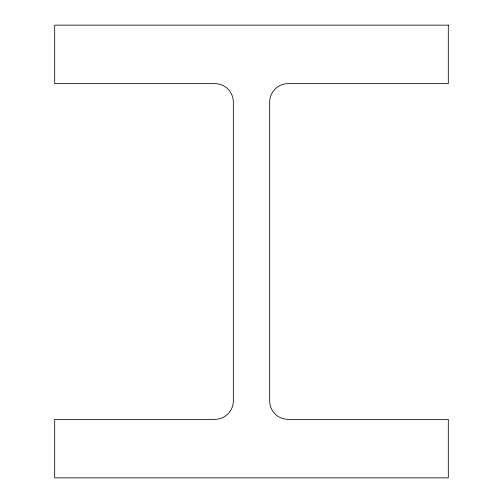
<?xml version="1.0" encoding="UTF-8"?>
<svg xmlns="http://www.w3.org/2000/svg" width="503" height="503" viewBox="0 0 503 503"><rect width="100%" height="100%" fill="white"/><g stroke="black" fill="none" stroke-linecap="round" stroke-linejoin="round"><path stroke-width="0.75" d="M448.305 25.15L54.695 25.15L54.695 83.624L214.875 83.624A18.466 18.466 0 0 1 233.342 102.09L233.342 400.91A18.466 18.466 0 0 1 214.875 419.376L54.695 419.376L54.695 477.85L448.305 477.85L448.305 419.376L288.125 419.376A18.466 18.466 0 0 1 269.658 400.91L269.658 102.09A18.466 18.466 0 0 1 288.125 83.624L448.305 83.624L448.305 25.15"/></g></svg>
